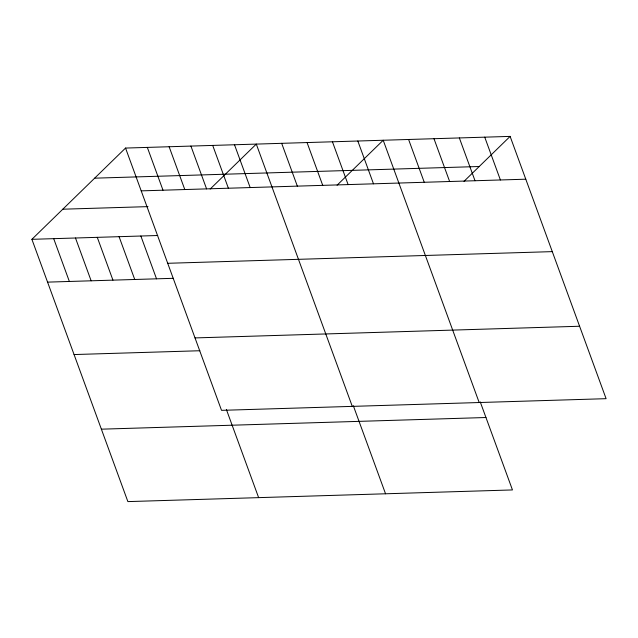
<?xml version="1.0" encoding="UTF-8"?>
<svg xmlns="http://www.w3.org/2000/svg" width="638" height="638" viewBox="0 0 638 638"><rect width="100%" height="100%" fill="white"/><g stroke="black" fill="none" stroke-linecap="round" stroke-linejoin="round"><path stroke-width="0.96" d="M480.223 401.852L512.458 489.936L127.879 501.604L31.9 239.322L125.542 148.064L510.121 136.396L606.1 398.678L221.522 410.346L125.542 148.064M210.165 189.047L256.293 144.092L352.28 406.374M337.079 185.203L383.207 140.248L479.186 402.53M463.993 181.352L510.121 136.396M94.639 178.177L479.218 166.51M141.205 190.866L525.784 179.198M62.803 209.208L147.992 206.624M31.9 239.322L157.706 235.51M167.706 263.295L552.285 251.627M47.563 282.124L173.369 278.312M195.013 337.917L579.599 326.249M74.072 354.553L199.869 350.74M101.378 429.175L485.957 417.515M484.736 137.162L500.399 179.972M459.352 137.936L475.015 180.737M433.976 138.701L449.638 181.511M408.591 139.475L424.254 182.277M357.822 141.014L373.485 183.816M332.446 141.788L348.109 184.589M307.061 142.553L322.724 185.355M281.677 143.327L297.34 186.129M353.316 405.696L385.551 493.788M234.505 144.754L250.168 187.556M212.709 145.416L228.372 188.218M190.914 146.078L206.584 188.88M169.126 146.74L184.789 189.542M147.33 147.402L162.993 190.204M226.402 409.548L258.637 497.64M140.862 236.02L156.525 278.822M119.075 236.682L134.738 279.484M97.279 237.344L112.942 280.146M75.483 237.998L91.146 280.808M53.696 238.66L69.359 281.462"/></g></svg>
